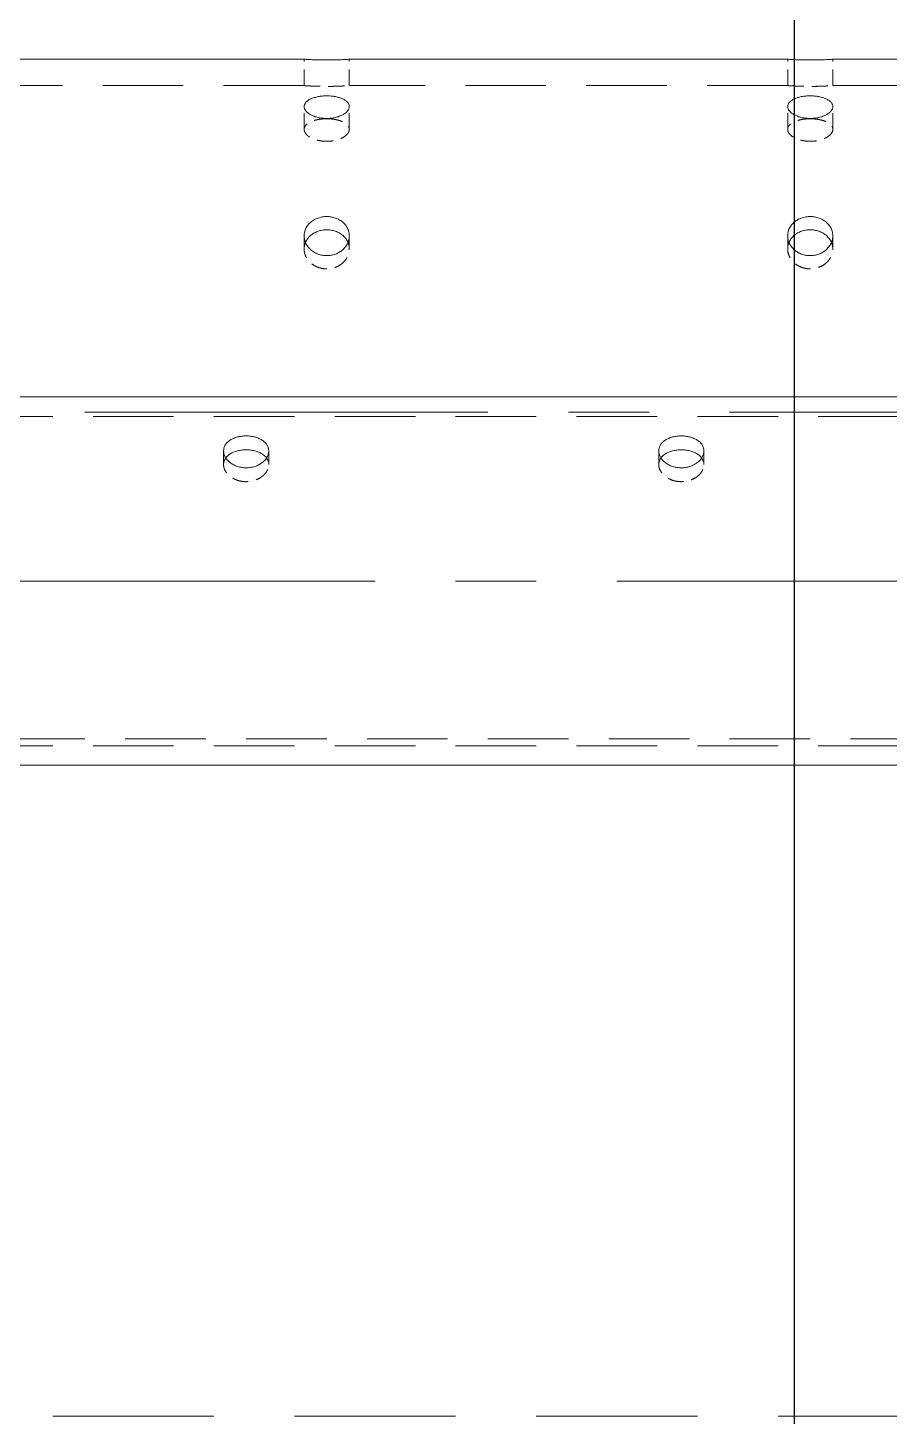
# Model space of a CAD drawing. Header units: millimetres. Extents: x -46397 to 283259, y -8690 to 23983.
# Drawn here: x 630.4 to 897.7, y 4017.6 to 4448.4 of the extents above; entities that cross this region are included whole.
import ezdxf

# ---------------------------------------------------------------- set-up
doc = ezdxf.new("R2010")
doc.units = ezdxf.units.MM
for name, pattern in [('CENTER', [2, 1.25, -0.25, 0.25, -0.25]), ('HIDDEN', [0.375, 0.25, -0.125]), ('HIDDENX2', [0.75, 0.5, -0.25])]:
    doc.linetypes.add(name, pattern=pattern)
for name, color, linetype, lineweight in [('CHUAN NET KHUAT', 4, 'HIDDEN', 0), ('DUONGCHINH', 7, 'Continuous', 25), ('DUONGTAM', 1, 'CENTER', 0), ('Standard', 7, 'Continuous', 0)]:
    doc.layers.add(name, color=color, linetype=linetype, lineweight=lineweight)
doc.layers.add('flashshoot', color=7, linetype='Continuous')

# ---------------------------------------------------------------- blocks, each defined once
blk = doc.blocks.new('A$C49aca623')
at = {"color": 2, "linetype": 'Continuous', "lineweight": 0, "ltscale": 10, "extrusion": (2.28848e-17, 1, 0)}
for p, q in [((-2697, -563.9), (-2833, -563.9)), ((-2547, -563.9), (-2683, -563.9)), ((-2397, -563.9), (-2533, -563.9)), ((1960, -783), (-2832, -783))]:
    blk.add_line(p, q, dxfattribs=at)
at = {"color": 1, "linetype": 'HIDDENX2', "lineweight": 0, "ltscale": 10, "extrusion": (2.28848e-17, 1, 0)}
for p, q in [((-2697, -572.08), (-2697, -563.9)), ((-2683, -572.08), (-2683, -563.9)), ((-2547, -572.08), (-2547, -563.9)), ((-2533, -572.08), (-2533, -563.9)), ((-2697, -585.66), (-2697, -578.58)), ((-2683, -585.66), (-2683, -578.58)), ((-2547, -585.66), (-2547, -578.58)), ((-2533, -585.66), (-2533, -578.58)), ((-2697, -622.77), (-2697, -618.68)), ((-2683, -622.77), (-2683, -618.68)), ((-2547, -622.77), (-2547, -618.68)), ((-2533, -622.77), (-2533, -618.68))]:
    blk.add_line(p, q, dxfattribs=at)
at = {"color": 1, "linetype": 'HIDDENX2', "lineweight": 0, "ltscale": 50, "extrusion": (2.28848e-17, 1, 0)}
for p, q in [((-2697, -572.08), (-2833, -572.08)), ((-2547, -572.08), (-2683, -572.08)), ((-2397, -572.08), (-2533, -572.08)), ((1960, -774.82), (-2832, -774.82))]:
    blk.add_line(p, q, dxfattribs=at)
at = {"color": 2, "linetype": 'Continuous', "lineweight": 0, "ltscale": 10}
for points, knots in [([(-2683, -563.9), (-2683, -563.9), (-2683.04, -563.9), (-2683.22, -563.91), (-2683.35, -563.92), (-2683.71, -563.94), (-2683.93, -563.96), (-2684.45, -563.98), (-2684.74, -564), (-2685.36, -564.03), (-2685.71, -564.04), (-2686.48, -564.07), (-2686.89, -564.08), (-2687.75, -564.1), (-2688.2, -564.11), (-2689.11, -564.12), (-2689.56, -564.12), (-2690.44, -564.12), (-2690.89, -564.12), (-2691.8, -564.11), (-2692.25, -564.1), (-2693.11, -564.08), (-2693.52, -564.07), (-2694.29, -564.04), (-2694.64, -564.03), (-2695.26, -564), (-2695.55, -563.98), (-2696.07, -563.96), (-2696.29, -563.94), (-2696.65, -563.92), (-2696.78, -563.91), (-2696.96, -563.9), (-2697, -563.9), (-2697, -563.9)], [10.550311, 10.550311, 10.550311, 10.550311, 11.869099, 11.869099, 13.187888, 13.187888, 14.506676, 14.506676, 15.825465, 15.825465, 17.144254, 17.144254, 18.463043, 18.463043, 19.781833, 19.781833, 21.100622, 21.100622, 22.419411, 22.419411, 23.7382, 23.7382, 25.05699, 25.05699, 26.375779, 26.375779, 27.694567, 27.694567, 29.013356, 29.013356, 30.332144, 30.332144, 31.650933, 31.650933, 31.650933, 31.650933]), ([(-2533, -563.9), (-2533, -563.9), (-2533.04, -563.9), (-2533.22, -563.91), (-2533.35, -563.92), (-2533.71, -563.94), (-2533.93, -563.96), (-2534.45, -563.98), (-2534.74, -564), (-2535.36, -564.03), (-2535.71, -564.04), (-2536.48, -564.07), (-2536.89, -564.08), (-2537.75, -564.1), (-2538.2, -564.11), (-2539.11, -564.12), (-2539.56, -564.12), (-2540.44, -564.12), (-2540.89, -564.12), (-2541.8, -564.11), (-2542.25, -564.1), (-2543.11, -564.08), (-2543.52, -564.07), (-2544.29, -564.04), (-2544.64, -564.03), (-2545.26, -564), (-2545.55, -563.98), (-2546.07, -563.96), (-2546.29, -563.94), (-2546.65, -563.92), (-2546.78, -563.91), (-2546.96, -563.9), (-2547, -563.9), (-2547, -563.9)], [10.550311, 10.550311, 10.550311, 10.550311, 11.869099, 11.869099, 13.187888, 13.187888, 14.506676, 14.506676, 15.825465, 15.825465, 17.144254, 17.144254, 18.463043, 18.463043, 19.781833, 19.781833, 21.100622, 21.100622, 22.419411, 22.419411, 23.7382, 23.7382, 25.05699, 25.05699, 26.375779, 26.375779, 27.694567, 27.694567, 29.013356, 29.013356, 30.332144, 30.332144, 31.650933, 31.650933, 31.650933, 31.650933]), ([(-2690, -575.27), (-2689.56, -575.27), (-2689.11, -575.29), (-2688.2, -575.37), (-2687.75, -575.43), (-2686.89, -575.59), (-2686.48, -575.69), (-2685.71, -575.92), (-2685.36, -576.06), (-2684.74, -576.34), (-2684.45, -576.51), (-2683.93, -576.86), (-2683.71, -577.06), (-2683.35, -577.47), (-2683.22, -577.69), (-2683.04, -578.13), (-2683, -578.36), (-2683, -578.8), (-2683.04, -579.03), (-2683.22, -579.49), (-2683.35, -579.72), (-2683.71, -580.17), (-2683.93, -580.39), (-2684.45, -580.79), (-2684.74, -580.98), (-2685.36, -581.32), (-2685.71, -581.47), (-2686.48, -581.76), (-2686.89, -581.88), (-2687.75, -582.07), (-2688.2, -582.15), (-2689.11, -582.25), (-2689.56, -582.27), (-2690.44, -582.27), (-2690.89, -582.25), (-2691.8, -582.15), (-2692.25, -582.07), (-2693.11, -581.88), (-2693.52, -581.76), (-2694.29, -581.47), (-2694.64, -581.32), (-2695.26, -580.98), (-2695.55, -580.79), (-2696.07, -580.39), (-2696.29, -580.17), (-2696.65, -579.72), (-2696.78, -579.49), (-2696.96, -579.03), (-2697, -578.8), (-2697, -578.36), (-2696.96, -578.13), (-2696.78, -577.69), (-2696.65, -577.47), (-2696.29, -577.06), (-2696.07, -576.86), (-2695.55, -576.51), (-2695.26, -576.34), (-2694.64, -576.06), (-2694.29, -575.92), (-2693.52, -575.69), (-2693.11, -575.59), (-2692.25, -575.43), (-2691.8, -575.37), (-2690.89, -575.29), (-2690.44, -575.27), (-2690, -575.27)], [0, 0, 0, 0, 1.318789, 1.318789, 2.637578, 2.637578, 3.956368, 3.956368, 5.275157, 5.275157, 6.593945, 6.593945, 7.912734, 7.912734, 9.231522, 9.231522, 10.550311, 10.550311, 11.869099, 11.869099, 13.187888, 13.187888, 14.506676, 14.506676, 15.825465, 15.825465, 17.144254, 17.144254, 18.463043, 18.463043, 19.781833, 19.781833, 21.100622, 21.100622, 22.419411, 22.419411, 23.7382, 23.7382, 25.05699, 25.05699, 26.375779, 26.375779, 27.694567, 27.694567, 29.013356, 29.013356, 30.332144, 30.332144, 31.650933, 31.650933, 32.969721, 32.969721, 34.28851, 34.28851, 35.607298, 35.607298, 36.926087, 36.926087, 38.244876, 38.244876, 39.563665, 39.563665, 40.882454, 40.882454, 42.201244, 42.201244, 42.201244, 42.201244]), ([(-2540, -575.27), (-2539.56, -575.27), (-2539.11, -575.29), (-2538.2, -575.37), (-2537.75, -575.43), (-2536.89, -575.59), (-2536.48, -575.69), (-2535.71, -575.92), (-2535.36, -576.06), (-2534.74, -576.34), (-2534.45, -576.51), (-2533.93, -576.86), (-2533.71, -577.06), (-2533.35, -577.47), (-2533.22, -577.69), (-2533.04, -578.13), (-2533, -578.36), (-2533, -578.8), (-2533.04, -579.03), (-2533.22, -579.49), (-2533.35, -579.72), (-2533.71, -580.17), (-2533.93, -580.39), (-2534.45, -580.79), (-2534.74, -580.98), (-2535.36, -581.32), (-2535.71, -581.47), (-2536.48, -581.76), (-2536.89, -581.88), (-2537.75, -582.07), (-2538.2, -582.15), (-2539.11, -582.25), (-2539.56, -582.27), (-2540.44, -582.27), (-2540.89, -582.25), (-2541.8, -582.15), (-2542.25, -582.07), (-2543.11, -581.88), (-2543.52, -581.76), (-2544.29, -581.47), (-2544.64, -581.32), (-2545.26, -580.98), (-2545.55, -580.79), (-2546.07, -580.39), (-2546.29, -580.17), (-2546.65, -579.72), (-2546.78, -579.49), (-2546.96, -579.03), (-2547, -578.8), (-2547, -578.36), (-2546.96, -578.13), (-2546.78, -577.69), (-2546.65, -577.47), (-2546.29, -577.06), (-2546.07, -576.86), (-2545.55, -576.51), (-2545.26, -576.34), (-2544.64, -576.06), (-2544.29, -575.92), (-2543.52, -575.69), (-2543.11, -575.59), (-2542.25, -575.43), (-2541.8, -575.37), (-2540.89, -575.29), (-2540.44, -575.27), (-2540, -575.27)], [0, 0, 0, 0, 1.318789, 1.318789, 2.637578, 2.637578, 3.956368, 3.956368, 5.275157, 5.275157, 6.593945, 6.593945, 7.912734, 7.912734, 9.231522, 9.231522, 10.550311, 10.550311, 11.869099, 11.869099, 13.187888, 13.187888, 14.506676, 14.506676, 15.825465, 15.825465, 17.144254, 17.144254, 18.463043, 18.463043, 19.781833, 19.781833, 21.100622, 21.100622, 22.419411, 22.419411, 23.7382, 23.7382, 25.05699, 25.05699, 26.375779, 26.375779, 27.694567, 27.694567, 29.013356, 29.013356, 30.332144, 30.332144, 31.650933, 31.650933, 32.969721, 32.969721, 34.28851, 34.28851, 35.607298, 35.607298, 36.926087, 36.926087, 38.244876, 38.244876, 39.563665, 39.563665, 40.882454, 40.882454, 42.201244, 42.201244, 42.201244, 42.201244]), ([(-2690, -612.72), (-2689.56, -612.72), (-2689.11, -612.76), (-2688.2, -612.91), (-2687.75, -613.02), (-2686.89, -613.32), (-2686.48, -613.51), (-2685.71, -613.94), (-2685.36, -614.18), (-2684.74, -614.71), (-2684.45, -615), (-2683.93, -615.65), (-2683.71, -616), (-2683.35, -616.74), (-2683.22, -617.12), (-2683.04, -617.9), (-2683, -618.29), (-2683, -619.06), (-2683.04, -619.45), (-2683.22, -620.24), (-2683.35, -620.63), (-2683.71, -621.39), (-2683.93, -621.75), (-2684.45, -622.43), (-2684.74, -622.74), (-2685.36, -623.29), (-2685.71, -623.55), (-2686.48, -624.01), (-2686.89, -624.21), (-2687.75, -624.53), (-2688.2, -624.65), (-2689.11, -624.81), (-2689.56, -624.85), (-2690.44, -624.85), (-2690.89, -624.81), (-2691.8, -624.65), (-2692.25, -624.53), (-2693.11, -624.21), (-2693.52, -624.01), (-2694.29, -623.55), (-2694.64, -623.29), (-2695.26, -622.74), (-2695.55, -622.43), (-2696.07, -621.75), (-2696.29, -621.39), (-2696.65, -620.63), (-2696.78, -620.24), (-2696.96, -619.45), (-2697, -619.06), (-2697, -618.29), (-2696.96, -617.9), (-2696.78, -617.12), (-2696.65, -616.74), (-2696.29, -616), (-2696.07, -615.65), (-2695.55, -615), (-2695.26, -614.71), (-2694.64, -614.18), (-2694.29, -613.94), (-2693.52, -613.51), (-2693.11, -613.32), (-2692.25, -613.02), (-2691.8, -612.91), (-2690.89, -612.76), (-2690.44, -612.72), (-2690, -612.72)], [0, 0, 0, 0, 1.318789, 1.318789, 2.637578, 2.637578, 3.956368, 3.956368, 5.275157, 5.275157, 6.593945, 6.593945, 7.912734, 7.912734, 9.231522, 9.231522, 10.550311, 10.550311, 11.869099, 11.869099, 13.187888, 13.187888, 14.506676, 14.506676, 15.825465, 15.825465, 17.144254, 17.144254, 18.463043, 18.463043, 19.781833, 19.781833, 21.100622, 21.100622, 22.419411, 22.419411, 23.7382, 23.7382, 25.05699, 25.05699, 26.375779, 26.375779, 27.694567, 27.694567, 29.013356, 29.013356, 30.332144, 30.332144, 31.650933, 31.650933, 32.969721, 32.969721, 34.28851, 34.28851, 35.607298, 35.607298, 36.926087, 36.926087, 38.244876, 38.244876, 39.563665, 39.563665, 40.882454, 40.882454, 42.201244, 42.201244, 42.201244, 42.201244]), ([(-2540, -612.72), (-2539.56, -612.72), (-2539.11, -612.76), (-2538.2, -612.91), (-2537.75, -613.02), (-2536.89, -613.32), (-2536.48, -613.51), (-2535.71, -613.94), (-2535.36, -614.18), (-2534.74, -614.71), (-2534.45, -615), (-2533.93, -615.65), (-2533.71, -616), (-2533.35, -616.74), (-2533.22, -617.12), (-2533.04, -617.9), (-2533, -618.29), (-2533, -619.06), (-2533.04, -619.45), (-2533.22, -620.24), (-2533.35, -620.63), (-2533.71, -621.39), (-2533.93, -621.75), (-2534.45, -622.43), (-2534.74, -622.74), (-2535.36, -623.29), (-2535.71, -623.55), (-2536.48, -624.01), (-2536.89, -624.21), (-2537.75, -624.53), (-2538.2, -624.65), (-2539.11, -624.81), (-2539.56, -624.85), (-2540.44, -624.85), (-2540.89, -624.81), (-2541.8, -624.65), (-2542.25, -624.53), (-2543.11, -624.21), (-2543.52, -624.01), (-2544.29, -623.55), (-2544.64, -623.29), (-2545.26, -622.74), (-2545.55, -622.43), (-2546.07, -621.75), (-2546.29, -621.39), (-2546.65, -620.63), (-2546.78, -620.24), (-2546.96, -619.45), (-2547, -619.06), (-2547, -618.29), (-2546.96, -617.9), (-2546.78, -617.12), (-2546.65, -616.74), (-2546.29, -616), (-2546.07, -615.65), (-2545.55, -615), (-2545.26, -614.71), (-2544.64, -614.18), (-2544.29, -613.94), (-2543.52, -613.51), (-2543.11, -613.32), (-2542.25, -613.02), (-2541.8, -612.91), (-2540.89, -612.76), (-2540.44, -612.72), (-2540, -612.72)], [0, 0, 0, 0, 1.318789, 1.318789, 2.637578, 2.637578, 3.956368, 3.956368, 5.275157, 5.275157, 6.593945, 6.593945, 7.912734, 7.912734, 9.231522, 9.231522, 10.550311, 10.550311, 11.869099, 11.869099, 13.187888, 13.187888, 14.506676, 14.506676, 15.825465, 15.825465, 17.144254, 17.144254, 18.463043, 18.463043, 19.781833, 19.781833, 21.100622, 21.100622, 22.419411, 22.419411, 23.7382, 23.7382, 25.05699, 25.05699, 26.375779, 26.375779, 27.694567, 27.694567, 29.013356, 29.013356, 30.332144, 30.332144, 31.650933, 31.650933, 32.969721, 32.969721, 34.28851, 34.28851, 35.607298, 35.607298, 36.926087, 36.926087, 38.244876, 38.244876, 39.563665, 39.563665, 40.882454, 40.882454, 42.201244, 42.201244, 42.201244, 42.201244]), ([(-2690, -616.82), (-2690.44, -616.82), (-2690.89, -616.86), (-2691.8, -617.01), (-2692.25, -617.12), (-2693.11, -617.42), (-2693.52, -617.6), (-2694.29, -618.03), (-2694.64, -618.28), (-2695.26, -618.8), (-2695.55, -619.1), (-2696.07, -619.74), (-2696.29, -620.09), (-2696.51, -620.55), (-2696.55, -620.64), (-2696.59, -620.73)], [0, 0, 0, 0, 1.318854, 1.318854, 2.637708, 2.637708, 3.956563, 3.956563, 5.275417, 5.275417, 6.59427, 6.59427, 7.913123, 7.913123, 8.233495, 8.233495, 8.233495, 8.233495]), ([(-2683.41, -620.73), (-2683.45, -620.64), (-2683.49, -620.55), (-2683.71, -620.09), (-2683.93, -619.74), (-2684.45, -619.1), (-2684.74, -618.8), (-2685.36, -618.28), (-2685.71, -618.03), (-2686.48, -617.6), (-2686.89, -617.42), (-2687.75, -617.12), (-2688.2, -617.01), (-2689.11, -616.86), (-2689.56, -616.82), (-2690, -616.82)], [33.969824, 33.969824, 33.969824, 33.969824, 34.290196, 34.290196, 35.609049, 35.609049, 36.927902, 36.927902, 38.246757, 38.246757, 39.565611, 39.565611, 40.884465, 40.884465, 42.203319, 42.203319, 42.203319, 42.203319]), ([(-2540, -616.82), (-2540.44, -616.82), (-2540.89, -616.86), (-2541.8, -617.01), (-2542.25, -617.12), (-2543.11, -617.42), (-2543.52, -617.6), (-2544.29, -618.03), (-2544.64, -618.28), (-2545.26, -618.8), (-2545.55, -619.1), (-2546.07, -619.74), (-2546.29, -620.09), (-2546.51, -620.55), (-2546.55, -620.64), (-2546.59, -620.73)], [0, 0, 0, 0, 1.318854, 1.318854, 2.637708, 2.637708, 3.956563, 3.956563, 5.275417, 5.275417, 6.59427, 6.59427, 7.913123, 7.913123, 8.233495, 8.233495, 8.233495, 8.233495]), ([(-2533.41, -620.73), (-2533.45, -620.64), (-2533.49, -620.55), (-2533.71, -620.09), (-2533.93, -619.74), (-2534.45, -619.1), (-2534.74, -618.8), (-2535.36, -618.28), (-2535.71, -618.03), (-2536.48, -617.6), (-2536.89, -617.42), (-2537.75, -617.12), (-2538.2, -617.01), (-2539.11, -616.86), (-2539.56, -616.82), (-2540, -616.82)], [33.969824, 33.969824, 33.969824, 33.969824, 34.290196, 34.290196, 35.609049, 35.609049, 36.927902, 36.927902, 38.246757, 38.246757, 39.565611, 39.565611, 40.884465, 40.884465, 42.203319, 42.203319, 42.203319, 42.203319])]:
    blk.add_open_spline(points, degree=3, knots=knots, dxfattribs=at)
at = {"color": 1, "linetype": 'HIDDENX2', "lineweight": 0, "ltscale": 10}
for points, knots in [([(-2697, -572.08), (-2697, -572.08), (-2696.96, -572.08), (-2696.78, -572.09), (-2696.65, -572.1), (-2696.29, -572.13), (-2696.07, -572.14), (-2695.55, -572.17), (-2695.26, -572.19), (-2694.64, -572.22), (-2694.29, -572.23), (-2693.52, -572.26), (-2693.11, -572.28), (-2692.25, -572.3), (-2691.8, -572.31), (-2690.89, -572.32), (-2690.44, -572.32), (-2689.56, -572.32), (-2689.11, -572.32), (-2688.2, -572.31), (-2687.75, -572.3), (-2686.89, -572.28), (-2686.48, -572.26), (-2685.71, -572.23), (-2685.36, -572.22), (-2684.74, -572.19), (-2684.45, -572.17), (-2683.93, -572.14), (-2683.71, -572.13), (-2683.35, -572.1), (-2683.22, -572.09), (-2683.04, -572.08), (-2683, -572.08), (-2683, -572.08)], [10.55083, 10.55083, 10.55083, 10.55083, 11.869683, 11.869683, 13.188536, 13.188536, 14.507389, 14.507389, 15.826243, 15.826243, 17.145097, 17.145097, 18.463951, 18.463951, 19.782805, 19.782805, 21.10166, 21.10166, 22.420514, 22.420514, 23.739368, 23.739368, 25.058222, 25.058222, 26.377077, 26.377077, 27.69593, 27.69593, 29.014783, 29.014783, 30.333636, 30.333636, 31.652489, 31.652489, 31.652489, 31.652489]), ([(-2547, -572.08), (-2547, -572.08), (-2546.96, -572.08), (-2546.78, -572.09), (-2546.65, -572.1), (-2546.29, -572.13), (-2546.07, -572.14), (-2545.55, -572.17), (-2545.26, -572.19), (-2544.64, -572.22), (-2544.29, -572.23), (-2543.52, -572.26), (-2543.11, -572.28), (-2542.25, -572.3), (-2541.8, -572.31), (-2540.89, -572.32), (-2540.44, -572.32), (-2539.56, -572.32), (-2539.11, -572.32), (-2538.2, -572.31), (-2537.75, -572.3), (-2536.89, -572.28), (-2536.48, -572.26), (-2535.71, -572.23), (-2535.36, -572.22), (-2534.74, -572.19), (-2534.45, -572.17), (-2533.93, -572.14), (-2533.71, -572.13), (-2533.35, -572.1), (-2533.22, -572.09), (-2533.04, -572.08), (-2533, -572.08), (-2533, -572.08)], [10.55083, 10.55083, 10.55083, 10.55083, 11.869683, 11.869683, 13.188536, 13.188536, 14.507389, 14.507389, 15.826243, 15.826243, 17.145097, 17.145097, 18.463951, 18.463951, 19.782805, 19.782805, 21.10166, 21.10166, 22.420514, 22.420514, 23.739368, 23.739368, 25.058222, 25.058222, 26.377077, 26.377077, 27.69593, 27.69593, 29.014783, 29.014783, 30.333636, 30.333636, 31.652489, 31.652489, 31.652489, 31.652489]), ([(-2690, -582.37), (-2690.44, -582.37), (-2690.89, -582.39), (-2691.8, -582.47), (-2692.25, -582.53), (-2693.11, -582.69), (-2693.52, -582.79), (-2694.29, -583.02), (-2694.64, -583.15), (-2695.26, -583.43), (-2695.55, -583.59), (-2696.07, -583.95), (-2696.29, -584.15), (-2696.65, -584.56), (-2696.78, -584.77), (-2696.96, -585.22), (-2697, -585.44), (-2697, -585.88), (-2696.96, -586.11), (-2696.78, -586.57), (-2696.65, -586.81), (-2696.29, -587.26), (-2696.07, -587.48), (-2695.55, -587.88), (-2695.26, -588.07), (-2694.64, -588.41), (-2694.29, -588.57), (-2693.52, -588.85), (-2693.11, -588.97), (-2692.25, -589.17), (-2691.8, -589.25), (-2690.89, -589.35), (-2690.44, -589.37), (-2689.56, -589.37), (-2689.11, -589.35), (-2688.2, -589.25), (-2687.75, -589.17), (-2686.89, -588.97), (-2686.48, -588.85), (-2685.71, -588.57), (-2685.36, -588.41), (-2684.74, -588.07), (-2684.45, -587.88), (-2683.93, -587.48), (-2683.71, -587.26), (-2683.35, -586.81), (-2683.22, -586.57), (-2683.04, -586.11), (-2683, -585.88), (-2683, -585.44), (-2683.04, -585.22), (-2683.22, -584.77), (-2683.35, -584.56), (-2683.71, -584.15), (-2683.93, -583.95), (-2684.45, -583.59), (-2684.74, -583.43), (-2685.36, -583.15), (-2685.71, -583.02), (-2686.48, -582.79), (-2686.89, -582.69), (-2687.75, -582.53), (-2688.2, -582.47), (-2689.11, -582.39), (-2689.56, -582.37), (-2690, -582.37)], [0, 0, 0, 0, 1.318854, 1.318854, 2.637708, 2.637708, 3.956563, 3.956563, 5.275417, 5.275417, 6.59427, 6.59427, 7.913123, 7.913123, 9.231977, 9.231977, 10.55083, 10.55083, 11.869683, 11.869683, 13.188536, 13.188536, 14.507389, 14.507389, 15.826243, 15.826243, 17.145097, 17.145097, 18.463951, 18.463951, 19.782805, 19.782805, 21.10166, 21.10166, 22.420514, 22.420514, 23.739368, 23.739368, 25.058222, 25.058222, 26.377077, 26.377077, 27.69593, 27.69593, 29.014783, 29.014783, 30.333636, 30.333636, 31.652489, 31.652489, 32.971343, 32.971343, 34.290196, 34.290196, 35.609049, 35.609049, 36.927902, 36.927902, 38.246757, 38.246757, 39.565611, 39.565611, 40.884465, 40.884465, 42.203319, 42.203319, 42.203319, 42.203319]), ([(-2540, -582.37), (-2540.44, -582.37), (-2540.89, -582.39), (-2541.8, -582.47), (-2542.25, -582.53), (-2543.11, -582.69), (-2543.52, -582.79), (-2544.29, -583.02), (-2544.64, -583.15), (-2545.26, -583.43), (-2545.55, -583.59), (-2546.07, -583.95), (-2546.29, -584.15), (-2546.65, -584.56), (-2546.78, -584.77), (-2546.96, -585.22), (-2547, -585.44), (-2547, -585.88), (-2546.96, -586.11), (-2546.78, -586.57), (-2546.65, -586.81), (-2546.29, -587.26), (-2546.07, -587.48), (-2545.55, -587.88), (-2545.26, -588.07), (-2544.64, -588.41), (-2544.29, -588.57), (-2543.52, -588.85), (-2543.11, -588.97), (-2542.25, -589.17), (-2541.8, -589.25), (-2540.89, -589.35), (-2540.44, -589.37), (-2539.56, -589.37), (-2539.11, -589.35), (-2538.2, -589.25), (-2537.75, -589.17), (-2536.89, -588.97), (-2536.48, -588.85), (-2535.71, -588.57), (-2535.36, -588.41), (-2534.74, -588.07), (-2534.45, -587.88), (-2533.93, -587.48), (-2533.71, -587.26), (-2533.35, -586.81), (-2533.22, -586.57), (-2533.04, -586.11), (-2533, -585.88), (-2533, -585.44), (-2533.04, -585.22), (-2533.22, -584.77), (-2533.35, -584.56), (-2533.71, -584.15), (-2533.93, -583.95), (-2534.45, -583.59), (-2534.74, -583.43), (-2535.36, -583.15), (-2535.71, -583.02), (-2536.48, -582.79), (-2536.89, -582.69), (-2537.75, -582.53), (-2538.2, -582.47), (-2539.11, -582.39), (-2539.56, -582.37), (-2540, -582.37)], [0, 0, 0, 0, 1.318854, 1.318854, 2.637708, 2.637708, 3.956563, 3.956563, 5.275417, 5.275417, 6.59427, 6.59427, 7.913123, 7.913123, 9.231977, 9.231977, 10.55083, 10.55083, 11.869683, 11.869683, 13.188536, 13.188536, 14.507389, 14.507389, 15.826243, 15.826243, 17.145097, 17.145097, 18.463951, 18.463951, 19.782805, 19.782805, 21.10166, 21.10166, 22.420514, 22.420514, 23.739368, 23.739368, 25.058222, 25.058222, 26.377077, 26.377077, 27.69593, 27.69593, 29.014783, 29.014783, 30.333636, 30.333636, 31.652489, 31.652489, 32.971343, 32.971343, 34.290196, 34.290196, 35.609049, 35.609049, 36.927902, 36.927902, 38.246757, 38.246757, 39.565611, 39.565611, 40.884465, 40.884465, 42.203319, 42.203319, 42.203319, 42.203319]), ([(-2696.59, -620.73), (-2696.71, -621.02), (-2696.8, -621.31), (-2696.96, -621.99), (-2697, -622.38), (-2697, -623.15), (-2696.96, -623.54), (-2696.78, -624.33), (-2696.65, -624.72), (-2696.29, -625.48), (-2696.07, -625.85), (-2695.55, -626.52), (-2695.26, -626.84), (-2694.64, -627.39), (-2694.29, -627.65), (-2693.52, -628.11), (-2693.11, -628.31), (-2692.25, -628.63), (-2691.8, -628.75), (-2690.89, -628.91), (-2690.44, -628.95), (-2689.56, -628.95), (-2689.11, -628.91), (-2688.2, -628.75), (-2687.75, -628.63), (-2686.89, -628.31), (-2686.48, -628.11), (-2685.71, -627.65), (-2685.36, -627.39), (-2684.74, -626.84), (-2684.45, -626.52), (-2683.93, -625.85), (-2683.71, -625.48), (-2683.35, -624.72), (-2683.22, -624.33), (-2683.04, -623.54), (-2683, -623.15), (-2683, -622.38), (-2683.04, -621.99), (-2683.2, -621.31), (-2683.29, -621.02), (-2683.41, -620.73)], [8.233495, 8.233495, 8.233495, 8.233495, 9.231977, 9.231977, 10.55083, 10.55083, 11.869683, 11.869683, 13.188536, 13.188536, 14.507389, 14.507389, 15.826243, 15.826243, 17.145097, 17.145097, 18.463951, 18.463951, 19.782805, 19.782805, 21.10166, 21.10166, 22.420514, 22.420514, 23.739368, 23.739368, 25.058222, 25.058222, 26.377077, 26.377077, 27.69593, 27.69593, 29.014783, 29.014783, 30.333636, 30.333636, 31.652489, 31.652489, 32.971343, 32.971343, 33.969824, 33.969824, 33.969824, 33.969824]), ([(-2546.59, -620.73), (-2546.71, -621.02), (-2546.8, -621.31), (-2546.96, -621.99), (-2547, -622.38), (-2547, -623.15), (-2546.96, -623.54), (-2546.78, -624.33), (-2546.65, -624.72), (-2546.29, -625.48), (-2546.07, -625.85), (-2545.55, -626.52), (-2545.26, -626.84), (-2544.64, -627.39), (-2544.29, -627.65), (-2543.52, -628.11), (-2543.11, -628.31), (-2542.25, -628.63), (-2541.8, -628.75), (-2540.89, -628.91), (-2540.44, -628.95), (-2539.56, -628.95), (-2539.11, -628.91), (-2538.2, -628.75), (-2537.75, -628.63), (-2536.89, -628.31), (-2536.48, -628.11), (-2535.71, -627.65), (-2535.36, -627.39), (-2534.74, -626.84), (-2534.45, -626.52), (-2533.93, -625.85), (-2533.71, -625.48), (-2533.35, -624.72), (-2533.22, -624.33), (-2533.04, -623.54), (-2533, -623.15), (-2533, -622.38), (-2533.04, -621.99), (-2533.2, -621.31), (-2533.29, -621.02), (-2533.41, -620.73)], [8.233495, 8.233495, 8.233495, 8.233495, 9.231977, 9.231977, 10.55083, 10.55083, 11.869683, 11.869683, 13.188536, 13.188536, 14.507389, 14.507389, 15.826243, 15.826243, 17.145097, 17.145097, 18.463951, 18.463951, 19.782805, 19.782805, 21.10166, 21.10166, 22.420514, 22.420514, 23.739368, 23.739368, 25.058222, 25.058222, 26.377077, 26.377077, 27.69593, 27.69593, 29.014783, 29.014783, 30.333636, 30.333636, 31.652489, 31.652489, 32.971343, 32.971343, 33.969824, 33.969824, 33.969824, 33.969824])]:
    blk.add_open_spline(points, degree=3, knots=knots, dxfattribs=at)
at = {"layer": 'DUONGTAM', "ltscale": 100, "extrusion": (2.28848e-17, 1, 0)}
blk.add_line((1960, -673.45), (-3000, -673.45), dxfattribs=at)
blk = doc.blocks.new('A$C46e65358')
at = {"color": 150, "linetype": 'Continuous', "lineweight": 0, "ltscale": 10, "extrusion": (2.28848e-17, 1, 0)}
for p, q in [((1125, -668.7), (-3000, -668.7)), ((1125, -783), (-2842, -783))]:
    blk.add_line(p, q, dxfattribs=at)
at = {"color": 1, "linetype": 'HIDDENX2', "lineweight": 0, "ltscale": 50, "extrusion": (2.28848e-17, 1, 0)}
for p, q in [((1125, -674.72), (-3000, -674.72)), ((1125, -776.98), (-2842, -776.98))]:
    blk.add_line(p, q, dxfattribs=at)
at = {"color": 1, "linetype": 'HIDDENX2', "lineweight": 0, "ltscale": 10, "extrusion": (2.28848e-17, 1, 0)}
for p, q in [((-2722, -689.7), (-2722, -685.44)), ((-2708, -689.7), (-2708, -685.44)), ((-2587, -689.7), (-2587, -685.44)), ((-2573, -689.7), (-2573, -685.44))]:
    blk.add_line(p, q, dxfattribs=at)
at = {"color": 150, "linetype": 'Continuous', "lineweight": 0, "ltscale": 10}
for points, knots in [([(-2715, -680.79), (-2714.56, -680.79), (-2714.11, -680.82), (-2713.2, -680.93), (-2712.75, -681.01), (-2711.89, -681.24), (-2711.48, -681.38), (-2710.71, -681.7), (-2710.36, -681.89), (-2709.74, -682.29), (-2709.45, -682.52), (-2708.93, -683.02), (-2708.71, -683.3), (-2708.35, -683.88), (-2708.22, -684.19), (-2708.04, -684.81), (-2708, -685.13), (-2708, -685.75), (-2708.04, -686.08), (-2708.22, -686.73), (-2708.35, -687.06), (-2708.71, -687.7), (-2708.93, -688.01), (-2709.45, -688.58), (-2709.74, -688.85), (-2710.36, -689.33), (-2710.71, -689.56), (-2711.48, -689.96), (-2711.89, -690.13), (-2712.75, -690.41), (-2713.2, -690.52), (-2714.11, -690.66), (-2714.56, -690.69), (-2715.44, -690.69), (-2715.89, -690.66), (-2716.8, -690.52), (-2717.25, -690.41), (-2718.11, -690.13), (-2718.52, -689.96), (-2719.29, -689.56), (-2719.64, -689.33), (-2720.26, -688.85), (-2720.55, -688.58), (-2721.07, -688.01), (-2721.29, -687.7), (-2721.65, -687.06), (-2721.78, -686.73), (-2721.96, -686.08), (-2722, -685.75), (-2722, -685.13), (-2721.96, -684.81), (-2721.78, -684.19), (-2721.65, -683.88), (-2721.29, -683.3), (-2721.07, -683.02), (-2720.55, -682.52), (-2720.26, -682.29), (-2719.64, -681.89), (-2719.29, -681.7), (-2718.52, -681.38), (-2718.11, -681.24), (-2717.25, -681.01), (-2716.8, -680.93), (-2715.89, -680.82), (-2715.44, -680.79), (-2715, -680.79)], [0, 0, 0, 0, 1.319832, 1.319832, 2.639664, 2.639664, 3.959497, 3.959497, 5.279329, 5.279329, 6.599151, 6.599151, 7.918973, 7.918973, 9.238795, 9.238795, 10.558617, 10.558617, 11.878439, 11.878439, 13.198261, 13.198261, 14.518084, 14.518084, 15.837906, 15.837906, 17.157738, 17.157738, 18.47757, 18.47757, 19.797402, 19.797402, 21.117235, 21.117235, 22.437067, 22.437067, 23.756899, 23.756899, 25.076731, 25.076731, 26.396564, 26.396564, 27.716386, 27.716386, 29.036208, 29.036208, 30.35603, 30.35603, 31.675852, 31.675852, 32.995674, 32.995674, 34.315496, 34.315496, 35.635318, 35.635318, 36.95514, 36.95514, 38.274973, 38.274973, 39.594805, 39.594805, 40.914637, 40.914637, 42.234469, 42.234469, 42.234469, 42.234469]), ([(-2715, -685.09), (-2715.44, -685.09), (-2715.89, -685.11), (-2716.8, -685.22), (-2717.25, -685.3), (-2718.11, -685.52), (-2718.52, -685.66), (-2719.29, -685.98), (-2719.64, -686.17), (-2720.26, -686.56), (-2720.55, -686.79), (-2721, -687.22), (-2721.17, -687.42), (-2721.32, -687.63)], [0, 0, 0, 0, 1.320193, 1.320193, 2.640387, 2.640387, 3.96058, 3.96058, 5.280773, 5.280773, 6.600951, 6.600951, 7.575934, 7.575934, 7.575934, 7.575934]), ([(-2708.68, -687.63), (-2708.83, -687.42), (-2709, -687.22), (-2709.45, -686.79), (-2709.74, -686.56), (-2710.36, -686.17), (-2710.71, -685.98), (-2711.48, -685.66), (-2711.89, -685.52), (-2712.75, -685.3), (-2713.2, -685.22), (-2714.11, -685.11), (-2714.56, -685.09), (-2715, -685.09)], [34.669998, 34.669998, 34.669998, 34.669998, 35.644982, 35.644982, 36.965159, 36.965159, 38.285352, 38.285352, 39.605546, 39.605546, 40.925739, 40.925739, 42.245932, 42.245932, 42.245932, 42.245932]), ([(-2580, -680.79), (-2579.56, -680.79), (-2579.11, -680.82), (-2578.2, -680.93), (-2577.75, -681.01), (-2576.89, -681.24), (-2576.48, -681.38), (-2575.71, -681.7), (-2575.36, -681.89), (-2574.74, -682.29), (-2574.45, -682.52), (-2573.93, -683.02), (-2573.71, -683.3), (-2573.35, -683.88), (-2573.22, -684.19), (-2573.04, -684.81), (-2573, -685.13), (-2573, -685.75), (-2573.04, -686.08), (-2573.22, -686.73), (-2573.35, -687.06), (-2573.71, -687.7), (-2573.93, -688.01), (-2574.45, -688.58), (-2574.74, -688.85), (-2575.36, -689.33), (-2575.71, -689.56), (-2576.48, -689.96), (-2576.89, -690.13), (-2577.75, -690.41), (-2578.2, -690.52), (-2579.11, -690.66), (-2579.56, -690.69), (-2580.44, -690.69), (-2580.89, -690.66), (-2581.8, -690.52), (-2582.25, -690.41), (-2583.11, -690.13), (-2583.52, -689.96), (-2584.29, -689.56), (-2584.64, -689.33), (-2585.26, -688.85), (-2585.55, -688.58), (-2586.07, -688.01), (-2586.29, -687.7), (-2586.65, -687.06), (-2586.78, -686.73), (-2586.96, -686.08), (-2587, -685.75), (-2587, -685.13), (-2586.96, -684.81), (-2586.78, -684.19), (-2586.65, -683.88), (-2586.29, -683.3), (-2586.07, -683.02), (-2585.55, -682.52), (-2585.26, -682.29), (-2584.64, -681.89), (-2584.29, -681.7), (-2583.52, -681.38), (-2583.11, -681.24), (-2582.25, -681.01), (-2581.8, -680.93), (-2580.89, -680.82), (-2580.44, -680.79), (-2580, -680.79)], [0, 0, 0, 0, 1.319832, 1.319832, 2.639664, 2.639664, 3.959497, 3.959497, 5.279329, 5.279329, 6.599151, 6.599151, 7.918973, 7.918973, 9.238795, 9.238795, 10.558617, 10.558617, 11.878439, 11.878439, 13.198261, 13.198261, 14.518084, 14.518084, 15.837906, 15.837906, 17.157738, 17.157738, 18.47757, 18.47757, 19.797402, 19.797402, 21.117235, 21.117235, 22.437067, 22.437067, 23.756899, 23.756899, 25.076731, 25.076731, 26.396564, 26.396564, 27.716386, 27.716386, 29.036208, 29.036208, 30.35603, 30.35603, 31.675852, 31.675852, 32.995674, 32.995674, 34.315496, 34.315496, 35.635318, 35.635318, 36.95514, 36.95514, 38.274973, 38.274973, 39.594805, 39.594805, 40.914637, 40.914637, 42.234469, 42.234469, 42.234469, 42.234469]), ([(-2580, -685.09), (-2580.44, -685.09), (-2580.89, -685.11), (-2581.8, -685.22), (-2582.25, -685.3), (-2583.11, -685.52), (-2583.52, -685.66), (-2584.29, -685.98), (-2584.64, -686.17), (-2585.26, -686.56), (-2585.55, -686.79), (-2586, -687.22), (-2586.17, -687.42), (-2586.32, -687.63)], [0, 0, 0, 0, 1.320193, 1.320193, 2.640387, 2.640387, 3.96058, 3.96058, 5.280773, 5.280773, 6.600951, 6.600951, 7.575934, 7.575934, 7.575934, 7.575934]), ([(-2573.68, -687.63), (-2573.83, -687.42), (-2574, -687.22), (-2574.45, -686.79), (-2574.74, -686.56), (-2575.36, -686.17), (-2575.71, -685.98), (-2576.48, -685.66), (-2576.89, -685.52), (-2577.75, -685.3), (-2578.2, -685.22), (-2579.11, -685.11), (-2579.56, -685.09), (-2580, -685.09)], [34.669998, 34.669998, 34.669998, 34.669998, 35.644982, 35.644982, 36.965159, 36.965159, 38.285352, 38.285352, 39.605546, 39.605546, 40.925739, 40.925739, 42.245932, 42.245932, 42.245932, 42.245932])]:
    blk.add_open_spline(points, degree=3, knots=knots, dxfattribs=at)
at = {"color": 1, "linetype": 'HIDDENX2', "lineweight": 0, "ltscale": 10}
for points in [[(-2721.32, -687.63), (-2721.37, -687.7), (-2721.42, -687.77), (-2721.65, -688.14), (-2721.78, -688.44), (-2721.96, -689.07), (-2722, -689.38), (-2722, -690.01), (-2721.96, -690.33), (-2721.78, -690.99), (-2721.65, -691.32), (-2721.29, -691.96), (-2721.07, -692.27), (-2720.55, -692.85), (-2720.26, -693.12), (-2719.64, -693.61), (-2719.29, -693.83), (-2718.52, -694.24), (-2718.11, -694.42), (-2717.25, -694.7), (-2716.8, -694.81), (-2715.89, -694.95), (-2715.44, -694.99), (-2714.56, -694.99), (-2714.11, -694.95), (-2713.2, -694.81), (-2712.75, -694.7), (-2711.89, -694.42), (-2711.48, -694.24), (-2710.71, -693.83), (-2710.36, -693.61), (-2709.74, -693.12), (-2709.45, -692.85), (-2708.93, -692.27), (-2708.71, -691.96), (-2708.35, -691.32), (-2708.22, -690.99), (-2708.04, -690.33), (-2708, -690.01), (-2708, -689.38), (-2708.04, -689.07), (-2708.22, -688.44), (-2708.35, -688.14), (-2708.58, -687.77), (-2708.63, -687.7), (-2708.68, -687.63)], [(-2586.32, -687.63), (-2586.37, -687.7), (-2586.42, -687.77), (-2586.65, -688.14), (-2586.78, -688.44), (-2586.96, -689.07), (-2587, -689.38), (-2587, -690.01), (-2586.96, -690.33), (-2586.78, -690.99), (-2586.65, -691.32), (-2586.29, -691.96), (-2586.07, -692.27), (-2585.55, -692.85), (-2585.26, -693.12), (-2584.64, -693.61), (-2584.29, -693.83), (-2583.52, -694.24), (-2583.11, -694.42), (-2582.25, -694.7), (-2581.8, -694.81), (-2580.89, -694.95), (-2580.44, -694.99), (-2579.56, -694.99), (-2579.11, -694.95), (-2578.2, -694.81), (-2577.75, -694.7), (-2576.89, -694.42), (-2576.48, -694.24), (-2575.71, -693.83), (-2575.36, -693.61), (-2574.74, -693.12), (-2574.45, -692.85), (-2573.93, -692.27), (-2573.71, -691.96), (-2573.35, -691.32), (-2573.22, -690.99), (-2573.04, -690.33), (-2573, -690.01), (-2573, -689.38), (-2573.04, -689.07), (-2573.22, -688.44), (-2573.35, -688.14), (-2573.58, -687.77), (-2573.63, -687.7), (-2573.68, -687.63)]]:
    blk.add_open_spline(points, degree=3, knots=[7.575934, 7.575934, 7.575934, 7.575934, 7.921128, 7.921128, 9.241306, 9.241306, 10.561483, 10.561483, 11.881661, 11.881661, 13.201838, 13.201838, 14.522015, 14.522015, 15.842193, 15.842193, 17.162386, 17.162386, 18.48258, 18.48258, 19.802773, 19.802773, 21.122966, 21.122966, 22.44316, 22.44316, 23.763353, 23.763353, 25.083546, 25.083546, 26.40374, 26.40374, 27.723917, 27.723917, 29.044094, 29.044094, 30.364272, 30.364272, 31.684449, 31.684449, 33.004627, 33.004627, 34.324804, 34.324804, 34.669998, 34.669998, 34.669998, 34.669998], dxfattribs=at)
at = {"layer": 'DUONGTAM', "color": 1, "ltscale": 100, "extrusion": (2.28848e-17, 1, 0)}
blk.add_line((1125, -725.85), (-3000, -725.85), dxfattribs=at)
blk = doc.blocks.new('A$Cb6d5b212')
at = {"layer": 'CHUAN NET KHUAT', "color": 3, "linetype": 'HIDDENX2', "lineweight": 0, "ltscale": 100, "extrusion": (2.28848e-17, 1, 0)}
blk.add_line((-3000, -985), (-1500, -985), dxfattribs=at)
blk = doc.blocks.new('SAD1-1')
at = {"layer": 'DUONGCHINH', "extrusion": (2.28848e-17, 1, 0)}
blk.add_line((0, 609.61), (0, -4), dxfattribs=at)

msp = doc.modelspace()

# ---------------------------------------------------------------- block references
msp.add_blockref('SAD1-1', (868.15, 4012.56, -1.5))
at = {"layer": 'flashshoot'}
for name in ['A$C49aca623', 'A$C46e65358']:
    msp.add_blockref(name, (3413.15, 5002.56, -1.5), dxfattribs=at)
at = {"layer": 'Standard'}
msp.add_blockref('A$Cb6d5b212', (3413.15, 5002.56, -1.5), dxfattribs=at)

doc.saveas('drawing.dxf')
